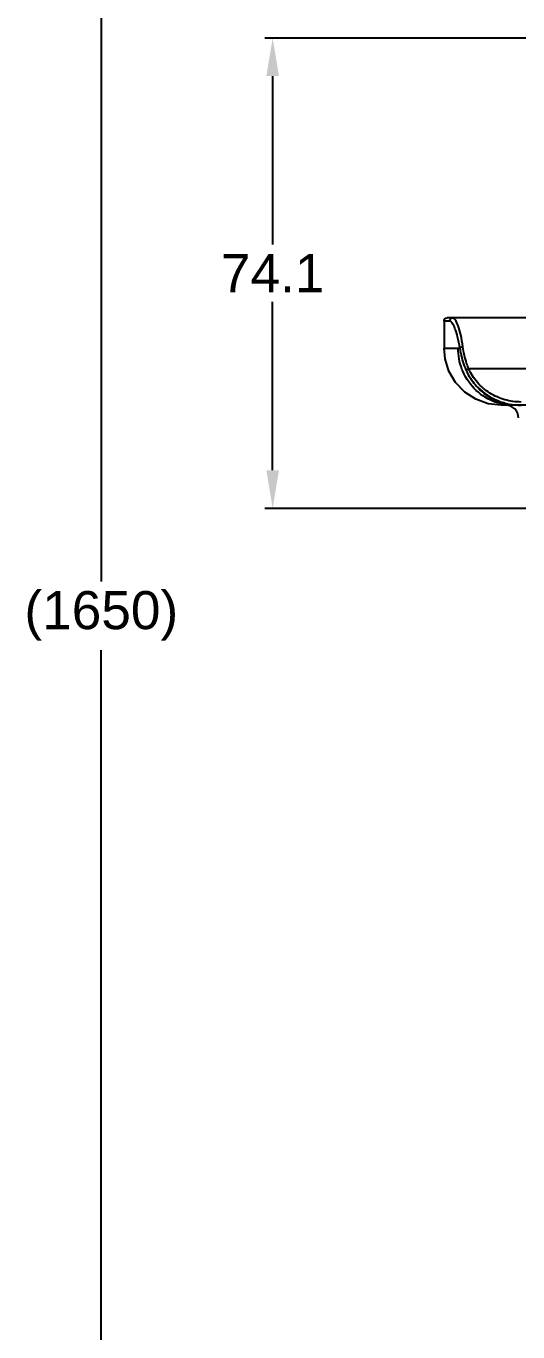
# Model space of a CAD drawing. Header units: millimetres. Extents: x 14221 to 15062, y 1145 to 1740.
# Drawn here: x 14682.4 to 14759.9, y 1253.7 to 1459.4 of the extents above; entities that cross this region are included whole.
import ezdxf

# ---------------------------------------------------------------- set-up
doc = ezdxf.new("R2010")
doc.units = ezdxf.units.MM
doc.layers.add('DIM', color=3, linetype='Continuous')
doc.styles.get("Standard").update_dxf_attribs({"font": 'arial.ttf'})
doc.dimstyles.new('ISO-25', dxfattribs={"dimtxt": 5, "dimasz": 5, "dimexe": 1.252, "dimexo": 0.625, "dimgap": 1, "dimtad": 1, "dimtoh": 1, "dimdec": 1, "dimdsep": 46, "dimtxsty": 'Standard', "dimcen": 0, "dimclrd": 3, "dimclre": 3, "dimclrt": 4, "dimadec": 0, "dimazin": 0, "dimtfac": 1, "dimtdec": 1, "dimtmove": 0, "dimatfit": 3, "dimfxl": 1, "dimarcsym": 0})

# ---------------------------------------------------------------- blocks, each defined once
blk = doc.blocks.new('*D42')
at = {"layer": 'DIM', "color": 3, "lineweight": -2, "transparency": 16777216}
for p, q in [((14906.31, 1501.87), (14693.02, 1501.87)), ((14694.27, 1495.87), (14694.27, 1371.92)), ((14694.27, 1237.11), (14694.27, 1361.06)), ((14693.65, 1231.11), (14693.02, 1231.11))]:
    blk.add_line(p, q, dxfattribs=at)
at = {"layer": 'DIM', "color": 3, "transparency": 16777216}
for points in [[(14693.27, 1495.87), (14695.27, 1495.87), (14694.27, 1501.87)], [(14693.27, 1237.11), (14695.27, 1237.11), (14694.27, 1231.11)]]:
    blk.add_solid(points, dxfattribs=at)
at = {"layer": 'DIM', "color": 4, "transparency": 16777216, "insert": (14694.27, 1366.49), "char_height": 6, "attachment_point": 5}
blk.add_mtext('(1650)', dxfattribs=at)
blk = doc.blocks.new('*D46')
at = {"layer": 'DIM', "color": 3, "lineweight": -2, "transparency": 16777216}
for p, q in [((14789.15, 1457.53), (14720.02, 1457.53)), ((14721.27, 1451.53), (14721.27, 1425)), ((14721.27, 1389.43), (14721.27, 1415.97)), ((14864.2, 1383.43), (14720.02, 1383.43))]:
    blk.add_line(p, q, dxfattribs=at)
at = {"layer": 'DIM', "color": 3, "transparency": 16777216}
for points in [[(14720.27, 1451.53), (14722.27, 1451.53), (14721.27, 1457.53)], [(14720.27, 1389.43), (14722.27, 1389.43), (14721.27, 1383.43)]]:
    blk.add_solid(points, dxfattribs=at)
at = {"layer": 'DIM', "color": 4, "transparency": 16777216, "insert": (14721.27, 1420.48), "char_height": 6, "attachment_point": 5}
blk.add_mtext('74.1', dxfattribs=at)

msp = doc.modelspace()

# ---------------------------------------------------------------- linework, layer by layer
at = {"color": 7, "linetype": 'Continuous'}
for p, q in [((14896.72, 1413.43), (14748.78, 1413.43)), ((14749.13, 1412.93), (14748.27, 1412.93)), ((14748.27, 1412.93), (14748.27, 1408.68)), ((14748.27, 1408.68), (14750.77, 1408.68)), ((14751.72, 1405.24), (14752.15, 1405.43)), ((14864.32, 1405.43), (14752.15, 1405.43)), ((14807.23, 1399.68), (14757.27, 1399.68))]:
    msp.add_line(p, q, dxfattribs=at)
for points in [[(14748.27, 1412.93), (14748.3, 1413.09), (14748.4, 1413.27), (14748.57, 1413.39), (14748.77, 1413.43)], [(14757.27, 1399.68), (14755.25, 1399.92), (14753.3, 1400.61), (14751.55, 1401.74), (14750.1, 1403.24), (14749.05, 1405.03), (14748.44, 1406.98), (14748.27, 1408.68)]]:
    msp.add_lwpolyline(points, dxfattribs=at)
msp.add_arc((14758.02, 1397.68), 2, 0, 90, dxfattribs=at)
for points, knots in [([(14749.13, 1412.93), (14749.13, 1413.06), (14749.23, 1413.33), (14749.49, 1413.43), (14749.62, 1413.43)], [0, 0, 0, 0, 0.50275, 1, 1, 1, 1]), ([(14751.25, 1408.9), (14751.16, 1409.53), (14750.96, 1410.65), (14750.56, 1412.06), (14750.18, 1412.94), (14749.86, 1413.34), (14749.69, 1413.43), (14749.62, 1413.43)], [0, 0, 0, 0, 0.384799, 0.686052, 0.891315, 0.956284, 1, 1, 1, 1]), ([(14750.77, 1408.68), (14750.68, 1409.27), (14750.48, 1410.33), (14750.07, 1411.65), (14749.69, 1412.47), (14749.36, 1412.85), (14749.2, 1412.93), (14749.13, 1412.93)], [0, 0, 0, 0, 0.381396, 0.682354, 0.888481, 0.954529, 1, 1, 1, 1]), ([(14759.14, 1399.68), (14758.06, 1399.69), (14755.77, 1400.14), (14752.84, 1402.17), (14750.92, 1405.22), (14750.5, 1407.56), (14750.5, 1408.68)], [0, 0, 0, 0, 0.235692, 0.493558, 0.755499, 1, 1, 1, 1]), ([(14750.77, 1408.68), (14750.81, 1408.75), (14750.97, 1408.85), (14751.14, 1408.89), (14751.25, 1408.9)], [0, 0, 0, 0, 0.417866, 1, 1, 1, 1]), ([(14750.77, 1408.68), (14750.81, 1408.4), (14751.01, 1407.23), (14751.36, 1406.07), (14751.72, 1405.24)], [0, 0, 0, 0, 0.240962, 1, 1, 1, 1]), ([(14752.15, 1405.43), (14752.04, 1405.72), (14751.63, 1406.84), (14751.37, 1408.02), (14751.25, 1408.9)], [0, 0, 0, 0, 0.256567, 1, 1, 1, 1]), ([(14751.72, 1405.24), (14751.83, 1404.98), (14752.33, 1403.97), (14753.03, 1403.05), (14753.62, 1402.45)], [0, 0, 0, 0, 0.251535, 1, 1, 1, 1]), ([(14760.41, 1400.18), (14759.55, 1400.19), (14757.82, 1400.42), (14755.43, 1401.48), (14753.44, 1403.17), (14752.5, 1404.65), (14752.15, 1405.43)], [0, 0, 0, 0, 0.250082, 0.5001, 0.750068, 1, 1, 1, 1]), ([(14759.81, 1399.68), (14758.71, 1399.68), (14756.37, 1400.16), (14754.44, 1401.56), (14753.62, 1402.45)], [0, 0, 0, 0, 0.47661, 1, 1, 1, 1]), ([(14753.62, 1402.45), (14754.51, 1401.57), (14756.65, 1400.17), (14759.17, 1399.68), (14760.41, 1399.68)], [0, 0, 0, 0, 0.49967, 1, 1, 1, 1])]:
    msp.add_open_spline(points, degree=3, knots=knots, dxfattribs=at)

# ---------------------------------------------------------------- dimensions: what is measured, and where the dimension line sits
at = {"layer": 'DIM'}
dim = msp.add_linear_dim(base=(14694.27, 1231.11), p1=(14906.94, 1501.87), p2=(14694.27, 1231.11), angle=90, text='(1650)', dimstyle='ISO-25', override={"dimtxt": 6, "dimasz": 6, "dimgap": 1.5, "dimtih": 1, "dimtmove": 2}, dxfattribs=at)
dim.commit()
dim.dimension.update_dxf_attribs({"geometry": '*D42', "text_midpoint": (14694.27, 1366.49)})
dim = msp.add_linear_dim(base=(14721.27, 1457.53), p1=(14864.82, 1383.43), p2=(14789.77, 1457.53), angle=90, dimstyle='ISO-25', override={"dimtxt": 6, "dimasz": 6, "dimgap": 1.5, "dimtih": 1, "dimtmove": 2}, dxfattribs=at)
dim.commit()
dim.dimension.update_dxf_attribs({"geometry": '*D46', "text_midpoint": (14721.27, 1420.48)})

doc.saveas('drawing.dxf')
